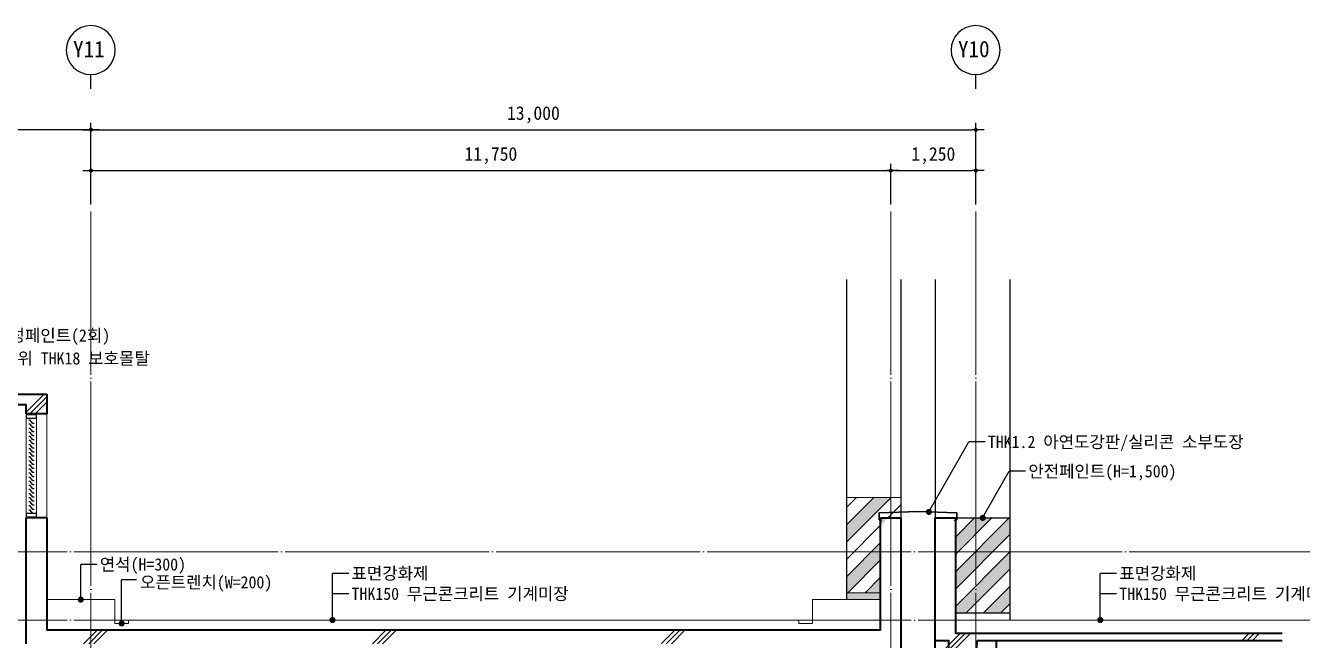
# Model space of a CAD drawing. Header units: inches. Extents: x 224105 to 519834, y 3350 to 70638.
# Drawn here: x 485878 to 504637, y 20240 to 29270 of the extents above; entities that cross this region are included whole.
import ezdxf
from ezdxf.enums import TextEntityAlignment as Align
from ezdxf.xclip import XClip

# ---------------------------------------------------------------- set-up
doc = ezdxf.new("R2010")
doc.units = ezdxf.units.IN
doc.header["$MEASUREMENT"] = 0
doc.header["$XCLIPFRAME"] = 2
doc.linetypes.add('CEN', pattern=[62, 60, -1, 0, -1])
doc.layers.get('0').update_dxf_attribs({"linetype": 'CONTINUOUS'})
for name, color, linetype, lineweight in [('A-AXIS-BUBL', 7, 'CONTINUOUS', 25), ('A-AXIS-LINE', 1, 'CEN', 15), ('A-CONC-LIN1', 2, 'CONTINUOUS', 40), ('A-CONC-LIN2', 7, 'CONTINUOUS', 25), ('A-DIMS', 7, 'CONTINUOUS', 25), ('A-DWXM-WIND', 4, 'CONTINUOUS', 25), ('A-ELEV-LIN2', 7, 'CONTINUOUS', 25), ('A-ELEV-LIN3', 8, 'CONTINUOUS', 18), ('A-MKXS-LEAD', 7, 'CONTINUOUS', 25), ('A-MKXS-TEXT1', 3, 'CONTINUOUS', 25), ('A-SECT-LIN1', 4, 'CONTINUOUS', 25), ('A-XXXX-FIN2', 6, 'CONTINUOUS', 20), ('A-XXXX-HATC', 8, 'CONTINUOUS', 18), ('A-XXXX-TXT2', 3, 'CONTINUOUS', 25)]:
    doc.layers.add(name, color=color, linetype=linetype, lineweight=lineweight)
doc.layers.add('SCREW', color=6, linetype='CONTINUOUS')
doc.styles.add('HY울릉도L', font='H2GTRE.TTF')
doc.styles.add('돋움체', font='')
doc.styles.get('돋움체').set_extended_font_data('DotumChe')
doc.dimstyles.new('CDIM', dxfattribs={"dimtxt": 2, "dimasz": 0.6, "dimexe": 1, "dimexo": 1, "dimgap": 1, "dimtad": 1, "dimdec": 0, "dimrnd": 0.5, "dimzin": 0, "dimdsep": 32, "dimlunit": 6, "dimtxsty": 'HY울릉도L', "dimblk1": '_CIDOT', "dimblk2": '_CIDOT', "dimsah": 1, "dimcen": 4.5, "dimclrd": 2, "dimclre": 2, "dimclrt": 7, "dimadec": 0, "dimazin": 0, "dimtfac": 1, "dimtdec": 0, "dimtix": 1, "dimtmove": 2, "dimatfit": 1, "dimldrblk": '_CIDOT', "dimfxl": 1, "dimtolj": 1, "dimtzin": 0, "dimlwd": -1, "dimarcsym": 0})

# ---------------------------------------------------------------- blocks, each defined once
blk = doc.blocks.new('A$C36533B92')
at = {"layer": 'A-AXIS-BUBL', "ltscale": 0.2}
blk.add_line((0, -210.0172892501578), (0, 0), dxfattribs=at)
blk.add_circle((3.527952646370977, 359.9827164496528), 360.0000036000367, dxfattribs=at)
blk = doc.blocks.new('_CIDOT')
at = {"color": 0, "linetype": 'ByBlock'}
blk.add_line((2, 0), (-1, 0), dxfattribs=at)
at = {"color": 0, "linetype": 'ByBlock', "const_width": 0.5}
blk.add_lwpolyline([(-0.25, 0, 1), (0.25, 0, 1)], format="xyb", close=True, dxfattribs=at)
blk = doc.blocks.new('*D139')
at = {"layer": 'A-DIMS', "lineweight": -2, "transparency": 16777216}
for p, q in [((486839.1138003384, 26640.14416979526), (486839.1138003384, 27840.14416979635)), ((499839.1138003383, 26640.1441697953), (499839.1138003383, 27840.14416979635))]:
    blk.add_line(p, q, dxfattribs=at)
at = {"layer": 'A-DIMS', "transparency": 16777216}
blk.add_line((486899.1138003384, 27740.14416979635), (499779.1138003383, 27740.14416979635), dxfattribs=at)
at = {"layer": 'A-DIMS', "transparency": 16777216, "xscale": 60, "yscale": 60, "zscale": 60, "rotation": 180}
blk.add_blockref('_CIDOT', (486839.1138003384, 27740.14416979635), dxfattribs=at)
at = {"layer": 'A-DIMS', "transparency": 16777216, "xscale": 60, "yscale": 60, "zscale": 60}
blk.add_blockref('_CIDOT', (499839.1138003383, 27740.14416979635), dxfattribs=at)
at = {"layer": 'A-DIMS', "color": 3, "transparency": 16777216, "insert": (493339.1138003384, 27959.18544809195), "char_height": 200, "attachment_point": 5, "style": '돋움체'}
blk.add_mtext('\\A1;13,000', dxfattribs=at)
blk = doc.blocks.new('*D140')
at = {"layer": 'A-DIMS', "lineweight": -2, "transparency": 16777216}
for p, q in [((486839.1138003384, 26640.14416979526), (486839.1138003384, 27240.14416979635)), ((498589.1138003383, 26640.14416979635), (498589.1138003383, 27240.14416979635))]:
    blk.add_line(p, q, dxfattribs=at)
at = {"layer": 'A-DIMS', "transparency": 16777216}
blk.add_line((486899.1138003384, 27140.14416979635), (498529.1138003383, 27140.14416979635), dxfattribs=at)
at = {"layer": 'A-DIMS', "transparency": 16777216, "xscale": 60, "yscale": 60, "zscale": 60, "rotation": 180}
blk.add_blockref('_CIDOT', (486839.1138003384, 27140.14416979635), dxfattribs=at)
at = {"layer": 'A-DIMS', "transparency": 16777216, "xscale": 60, "yscale": 60, "zscale": 60}
blk.add_blockref('_CIDOT', (498589.1138003383, 27140.14416979635), dxfattribs=at)
at = {"layer": 'A-DIMS', "color": 3, "transparency": 16777216, "insert": (492714.1138003384, 27359.18544809195), "char_height": 200, "attachment_point": 5, "style": '돋움체'}
blk.add_mtext('\\A1;11,750', dxfattribs=at)
blk = doc.blocks.new('*D141')
at = {"layer": 'A-DIMS', "lineweight": -2, "transparency": 16777216}
for p, q in [((498589.1138003383, 26640.14416979635), (498589.1138003383, 27240.14416979635)), ((499839.1138003383, 26640.1441697953), (499839.1138003383, 27240.14416979635))]:
    blk.add_line(p, q, dxfattribs=at)
at = {"layer": 'A-DIMS', "transparency": 16777216}
blk.add_line((498649.1138003383, 27140.14416979635), (499779.1138003383, 27140.14416979635), dxfattribs=at)
at = {"layer": 'A-DIMS', "transparency": 16777216, "xscale": 60, "yscale": 60, "zscale": 60, "rotation": 180}
blk.add_blockref('_CIDOT', (498589.1138003383, 27140.14416979635), dxfattribs=at)
at = {"layer": 'A-DIMS', "transparency": 16777216, "xscale": 60, "yscale": 60, "zscale": 60}
blk.add_blockref('_CIDOT', (499839.1138003383, 27140.14416979635), dxfattribs=at)
at = {"layer": 'A-DIMS', "color": 3, "transparency": 16777216, "insert": (499214.1138003383, 27359.18544809195), "char_height": 200, "attachment_point": 5, "style": '돋움체'}
blk.add_mtext('\\A1;1,250', dxfattribs=at)
blk = doc.blocks.new('A$C00587857')
at = {"layer": 'A-ELEV-LIN3'}
h = blk.add_hatch(color=256, dxfattribs=at)
h.dxf.hatch_style = 1
h.paths.add_polyline_path([(-127.2077938643633, 1400.000000000116), (-8.731149137020111e-11, 1400.000000000116), (-5.820766091346741e-11, 1272.792206135869)], flags=17)
h.paths.add_polyline_path([(0, 763.6753236814984), (-636.324676318618, 1400.000000000058), (-381.7662350914325, 1400.000000000116), (-5.820766091346741e-11, 1018.233764908626)])
h.paths.add_polyline_path([(-1145.441558772814, 1400), (-890.8831175457162, 1400.000000000058), (0, 509.1168824542547), (5.820766091346741e-11, 254.5584412270691)])
h.paths.add_polyline_path([(-1654.558441227127, 1400), (-254.5584412271273, 0), (0, 0), (-1399.999999999942, 1400)])
h.paths.add_polyline_path([(-1799.99987748047, 1036.324553798826), (-763.6753236814402, 0), (-509.1168824543129, 0), (-1799.99987748047, 1290.882995026186)])
h.paths.add_polyline_path([(-1799.99987748047, 527.2076713445713), (-1799.99987748047, 781.766112571524), (-1018.233764908655, 0), (-1272.792206135869, 0)], flags=17)
h.paths.add_polyline_path([(-1527.350647362793, -2.328306436538696e-10), (-1781.909088590008, -2.328306436538696e-10), (-1799.99987748047, 18.0907888902002), (-1799.99987748047, 272.6492301173275)])
blk.add_line((-1599.999999996275, 327.2077938604052), (-1599.999999996275, 327.2077938604052), dxfattribs=at)
for points in [[(-1654.558441227127, 1400), (-254.5584412271273, 0), (0, 0), (-1399.999999999942, 1400)], [(0, 763.6753236814984), (-636.324676318618, 1400.000000000058), (-381.7662350914325, 1400.000000000116), (-5.820766091346741e-11, 1018.233764908626)], [(-127.2077938643633, 1400.000000000116), (-8.731149137020111e-11, 1400.000000000116), (-5.820766091346741e-11, 1272.792206135869)], [(-1799.99987748047, 1036.324553798826), (-763.6753236814402, 0), (-509.1168824543129, 0), (-1799.99987748047, 1290.882995026186)], [(-1799.99987748047, 527.2076713445713), (-1799.99987748047, 781.766112571524), (-1018.233764908655, 0), (-1272.792206135869, 0)], [(-1527.350647362793, -2.328306436538696e-10), (-1781.909088590008, -2.328306436538696e-10), (-1799.99987748047, 18.0907888902002), (-1799.99987748047, 272.6492301173275)]]:
    blk.add_lwpolyline(points, close=True, dxfattribs=at)
blk.add_lwpolyline([(-1145.441558772814, 1400), (-890.8831175457162, 1400.000000000058), (0, 509.1168824542547), (5.820766091346741e-11, 254.5584412270691), (-1145.441558772814, 1400)], dxfattribs=at)
blk = doc.blocks.new('*D142')
at = {"layer": 'A-DIMS', "lineweight": -2, "transparency": 16777216}
for p, q in [((480839.1138003383, 26640.14416979593), (480839.1138003383, 27840.14416979635)), ((486839.1138003384, 26640.14416979526), (486839.1138003384, 27840.14416979635))]:
    blk.add_line(p, q, dxfattribs=at)
at = {"layer": 'A-DIMS', "transparency": 16777216}
blk.add_line((486779.1138003384, 27740.14416979635), (480899.1138003383, 27740.14416979635), dxfattribs=at)
at = {"layer": 'A-DIMS', "transparency": 16777216, "xscale": 60, "yscale": 60, "zscale": 60, "rotation": 180}
blk.add_blockref('_CIDOT', (480839.1138003383, 27740.14416979635), dxfattribs=at)
at = {"layer": 'A-DIMS', "transparency": 16777216, "xscale": 60, "yscale": 60, "zscale": 60}
blk.add_blockref('_CIDOT', (486839.1138003384, 27740.14416979635), dxfattribs=at)
at = {"layer": 'A-DIMS', "color": 3, "transparency": 16777216, "insert": (483839.1138003384, 27959.18544809195), "char_height": 200, "attachment_point": 5, "style": '돋움체'}
blk.add_mtext('\\A1;6,000', dxfattribs=at)
blk = doc.blocks.new('SCREW')
at = {"layer": 'SCREW'}
for p, q in [((2658.137879499697, -804.5724173019955), (2650.163717281503, -804.5724173019955)), ((2650.163717281503, -804.5724173019955), (2650.163717281503, -805.1420003175808)), ((2650.163717281503, -805.1420003175808), (2658.137879499697, -805.1420003175812)), ((2652.050781053392, -792.8863083380674), (2652.632713568521, -792.620643494204)), ((2653.644770116573, -792.620643494204), (2652.050781053392, -792.8863083380674)), ((2652.632713568521, -793.1266717682296), (2652.050781053392, -792.8863083380674)), ((2656.250815727808, -793.7518460424043), (2652.050781053392, -794.4518518214736)), ((2652.050781053392, -794.4518518214736), (2652.632713568521, -793.9331728405969)), ((2652.632713568521, -794.6922152516361), (2652.050781053392, -794.4518518214736)), ((2656.250815727808, -795.0169167274695), (2652.050781053392, -795.716922506539)), ((2652.050781053392, -795.716922506539), (2652.632713568521, -795.1982435256617)), ((2652.632713568521, -795.9572859367013), (2652.050781053392, -795.716922506539)), ((2656.250815727808, -796.2819874125347), (2652.050781053392, -796.9819931916039)), ((2652.050781053392, -796.9819931916039), (2652.632713568521, -796.4633142107272)), ((2652.632713568521, -797.2223566217662), (2652.050781053392, -796.9819931916039)), ((2656.250815727808, -797.5470580976001), (2652.050781053392, -798.2470638766694)), ((2652.050781053392, -798.2470638766694), (2652.632713568521, -797.7283848957925)), ((2652.632713568521, -798.4874273068316), (2652.050781053392, -798.2470638766694)), ((2656.250815727808, -798.8121287826656), (2652.050781053392, -799.5121345617341)), ((2652.050781053392, -799.5121345617341), (2652.632713568521, -798.9934555808579)), ((2652.632713568521, -799.7524979918969), (2652.050781053392, -799.5121345617341)), ((2656.250815727808, -800.0771994677305), (2652.050781053392, -800.7772052467998)), ((2652.050781053392, -800.7772052467998), (2652.632713568521, -800.258526265923)), ((2652.632713568521, -801.0175686769622), (2652.050781053392, -800.7772052467998)), ((2656.250815727808, -801.3422701527953), (2652.050781053392, -802.0422759318652)), ((2652.050781053392, -802.0422759318652), (2652.632713568521, -801.523596950988)), ((2652.632713568521, -802.2826393620275), (2652.050781053392, -802.0422759318652)), ((2656.250815727808, -802.607340837861), (2652.050781053392, -803.3073466169301)), ((2652.050781053392, -803.3073466169301), (2652.632713568521, -802.7886676360533)), ((2652.632713568521, -803.5477100470923), (2652.050781053392, -803.3073466169301)), ((2656.250815727808, -803.8724115229264), (2652.050781053392, -804.5724173019955)), ((2652.050781053392, -804.5724173019955), (2652.632713568521, -804.0537383211187)), ((2652.632713568521, -790.3435162610859), (2654.150798390599, -788.572417301995)), ((2652.632713568521, -790.3435162610859), (2653.644770116573, -790.3435162610859)), ((2652.632713568521, -792.620643494204), (2652.632713568521, -790.3435162610859)), ((2652.632713568521, -793.1266717682296), (2653.644770116573, -792.620643494204)), ((2652.632713568521, -792.620643494204), (2653.644770116573, -792.620643494204)), ((2652.632713568521, -793.9331728405967), (2652.632713568521, -793.1266717682296)), ((2652.632713568521, -793.9331728405969), (2655.668883212678, -793.5114826122418)), ((2655.668883212678, -794.2705250232806), (2652.632713568521, -794.6922152516361)), ((2652.632713568521, -795.1982435256617), (2652.632713568521, -794.6922152516361)), ((2652.632713568521, -795.1982435256617), (2655.668883212678, -794.7765532973073)), ((2655.668883212678, -795.5355957083459), (2652.632713568521, -795.9572859367013)), ((2652.632713568521, -796.4633142107272), (2652.632713568521, -795.9572859367013)), ((2652.632713568521, -796.4633142107272), (2655.668883212678, -796.0416239823721)), ((2655.668883212678, -796.8006663934113), (2652.632713568521, -797.2223566217662)), ((2652.632713568521, -797.7283848957925), (2652.632713568521, -797.2223566217662)), ((2652.632713568521, -797.7283848957925), (2655.668883212678, -797.306694667437)), ((2655.668883212678, -798.0657370784764), (2652.632713568521, -798.4874273068316)), ((2652.632713568521, -798.9934555808579), (2652.632713568521, -798.4874273068316)), ((2652.632713568521, -798.9934555808579), (2655.668883212678, -798.5717653525024)), ((2655.668883212678, -799.3308077635419), (2652.632713568521, -799.7524979918969)), ((2652.632713568521, -800.258526265923), (2652.632713568521, -799.7524979918969)), ((2652.632713568521, -800.258526265923), (2655.668883212678, -799.8368360375678)), ((2655.668883212678, -800.5958784486066), (2652.632713568521, -801.0175686769622)), ((2652.632713568521, -801.523596950988), (2652.632713568521, -801.0175686769622)), ((2652.632713568521, -801.523596950988), (2655.668883212678, -801.1019067226334)), ((2655.668883212678, -801.8609491336721), (2652.632713568521, -802.2826393620275)), ((2652.632713568521, -802.7886676360533), (2652.632713568521, -802.2826393620275)), ((2652.632713568521, -802.7886676360533), (2655.668883212678, -802.3669774076983)), ((2655.668883212678, -803.1260198187375), (2652.632713568521, -803.5477100470923)), ((2652.632713568521, -804.0537383211187), (2652.632713568521, -803.5477100470923)), ((2652.632713568521, -804.0537383211187), (2655.668883212678, -803.6320480927632)), ((2653.548616971417, -806.8145854345389), (2653.548616971417, -805.5104830413036)), ((2653.548616971417, -805.5104830413036), (2653.996967110877, -805.5104830413036)), ((2654.150798390599, -788.572417301995), (2653.644770116573, -792.620643494204)), ((2653.644770116573, -792.620643494204), (2654.150798390599, -793.1266717682296)), ((2654.150798390599, -793.1266717682296), (2655.162854938652, -792.620643494204)), ((2654.752979809783, -805.5104830413036), (2654.378259541098, -805.5104830413036)), ((2654.752979809783, -806.814585434539), (2654.752979809783, -805.5104830413036)), ((2655.668883212678, -793.5114826122418), (2655.668883212678, -790.8495445351124)), ((2655.668883212678, -793.5114826122418), (2656.250815727808, -793.7518460424043)), ((2656.250815727808, -793.7518460424043), (2655.668883212678, -794.2705250232806)), ((2655.668883212678, -794.2705250232806), (2655.668883212678, -794.7765532973073)), ((2655.668883212678, -794.7765532973073), (2656.250815727808, -795.0169167274695)), ((2656.250815727808, -795.0169167274695), (2655.668883212678, -795.5355957083459)), ((2655.668883212678, -795.5355957083459), (2655.668883212678, -796.0416239823721)), ((2655.668883212678, -796.0416239823721), (2656.250815727808, -796.2819874125347)), ((2656.250815727808, -796.2819874125347), (2655.668883212678, -796.8006663934113)), ((2655.668883212678, -796.8006663934113), (2655.668883212678, -797.306694667437)), ((2655.668883212678, -796.8006663934113), (2655.668883212678, -797.306694667437)), ((2655.668883212678, -797.306694667437), (2656.250815727808, -797.5470580976001)), ((2656.250815727808, -797.5470580976001), (2655.668883212678, -798.0657370784764)), ((2655.668883212678, -798.065737078476), (2655.668883212678, -798.5717653525027)), ((2655.668883212678, -798.065737078476), (2655.668883212678, -798.5717653525027)), ((2655.668883212678, -798.5717653525024), (2656.250815727808, -798.8121287826656)), ((2656.250815727808, -798.8121287826656), (2655.668883212678, -799.3308077635419)), ((2655.668883212678, -799.3308077635419), (2655.668883212678, -799.8368360375678)), ((2655.668883212678, -799.3308077635419), (2655.668883212678, -799.8368360375678)), ((2655.668883212678, -799.8368360375678), (2656.250815727808, -800.0771994677305)), ((2656.250815727808, -800.0771994677305), (2655.668883212678, -800.5958784486066)), ((2655.668883212678, -800.5958784486066), (2655.668883212678, -801.1019067226334)), ((2655.668883212678, -800.5958784486066), (2655.668883212678, -801.1019067226334)), ((2655.668883212678, -801.1019067226334), (2656.250815727808, -801.3422701527953)), ((2656.250815727808, -801.3422701527953), (2655.668883212678, -801.8609491336721)), ((2655.668883212678, -801.8609491336721), (2655.668883212678, -802.3669774076983)), ((2655.668883212678, -801.8609491336721), (2655.668883212678, -802.3669774076983)), ((2655.668883212678, -802.3669774076983), (2656.250815727808, -802.607340837861)), ((2656.250815727808, -802.607340837861), (2655.668883212678, -803.1260198187375)), ((2655.668883212678, -803.1260198187375), (2655.668883212678, -803.6320480927632)), ((2655.668883212678, -803.1260198187375), (2655.668883212678, -803.6320480927632)), ((2655.668883212678, -803.6320480927632), (2656.250815727808, -803.8724115229264)), ((2656.250815727808, -803.8724115229264), (2655.668883212678, -804.3910905038027)), ((2655.668883212678, -804.3910905038027), (2655.668883212678, -804.5597665951449)), ((2658.137879499697, -804.5724173019955), (2658.137879499697, -805.1420003175812))]:
    blk.add_line(p, q, dxfattribs=at)
for centre, radius, start, end in [((2654.150798390599, -801.8621130195107), 4.988948334391083, 221.1042089067423, 318.8957910932552), ((2654.022910358803, -790.2193107980648), 1.651851547831083, 57.53125645603464, 85.55965883752232), ((2652.833696186727, -790.7587451840692), 2.836640617750461, 358.1656793674851, 42.95835447786097), ((2652.45234995596, -790.8883742661716), 3.216767622876759, 327.4175717473954, 0.6916364507552688)]:
    blk.add_arc(centre, radius, start, end, dxfattribs=at)
blk = doc.blocks.new('PIs4')
at = {"layer": 'SCREW'}
blk.add_blockref('SCREW', (-2654.150798390599, 804.5724173019955), dxfattribs=at)

msp = doc.modelspace()

# ---------------------------------------------------------------- hatches: boundary and pattern name
at = {"layer": 'A-XXXX-HATC'}
h = msp.add_hatch(dxfattribs=at)
h.set_pattern_fill('CONC', color=256, scale=100)
h.set_pattern_definition([(45, (0, 0), (-2121.320343559642, 2121.320343559642), []), (45, (0, 75), (-2121.320343559642, 2121.320343559642), []), (45, (0, 150), (-2121.320343559642, 2121.320343559642), [])])
h.paths.add_polyline_path([(486189.1138003382, 22040.14416979635), (485889.1138003381, 22040.14416979635), (485889.1138003382, 20190.14416979717), (498039.1138003382, 20190.14416979719), (498039.1138003382, 19490.14416979635), (498739.1138003381, 19490.14416979635), (498739.1138003381, 22040.14416979635), (498439.1138003381, 22040.14416979635), (498439.1138003382, 20390.14416979738), (486189.1138003382, 20390.1441697972)])
h.paths.add_polyline_path([(490939.1138019268, 10040.09702972867), (495789.1138003382, 10040.14416979635), (495789.1138003382, 7140.144169796346), (502689.1138003382, 7140.144169796346), (502689.1138003382, 10040.14416979635), (504339.1138003382, 10040.14416979635), (504339.1138003382, 10340.14416979635), (500339.1138003382, 10340.14416979635), (500339.1138003382, 19090.14416979588), (500289.1138003382, 19090.14416979588), (500139.1138003382, 19090.14416979588), (500139.1138003381, 16240.14416979717), (488339.1138003383, 16240.14416979717), (488339.1138003383, 16340.14416979717), (488139.1138003383, 16340.14416979717), (488139.1138003383, 16240.14416979715), (487538.7333102009, 16240.14416979717), (487538.7333102009, 16290.15693933507), (487338.7131073148, 16290.15693933507), (487339.1138019254, 10340.09702972867), (481189.1138003382, 10340.09702972867), (481189.1138003383, 22025.14416979635), (480989.1138003382, 22025.14416979635), (480989.1138003382, 20440.14416979637), (480489.1138003382, 20440.14416979637), (480489.1138003382, 10040.09702972867), (487039.1138019268, 10040.09702972867), (487039.1138019268, 8740.097029728635), (490939.1138019268, 8740.097029728639)])
h.paths.add_polyline_path([(488039.1138003382, 10340.14416979634), (488038.7299455005, 16040.14416979717), (498039.1138003382, 16040.14416979718), (498039.1138003382, 15440.14416979614), (498739.1138003381, 15440.14416979614), (498739.1138003381, 16040.14416979718), (500139.1138003382, 16040.14416979718), (500139.1138003382, 10340.14416979635)], flags=16)
h.paths.add_polyline_path([(500289.1138003382, 19720.14416979635), (500139.1138003382, 19720.14416979635), (500139.1138003382, 20240.14416979641), (499859.1138003382, 20240.14416979641), (499819.1138003382, 19340.14416979588), (499589.1138003384, 19340.14416979588), (499539.1138003384, 19440.14416979588), (499539.1138003384, 20060.14416979641), (499439.1138003384, 20060.14416979641), (499439.1138003384, 20240.14416979641), (499239.1138003382, 20240.14416979641), (499239.1138003382, 19090.14416979588), (500289.1138003382, 19090.14416979588)], flags=17)
h.paths.add_polyline_path([(499539.1138003384, 22040.14416979635), (499239.1138003384, 22040.14416979635), (499239.1138003384, 20240.14416979641), (499439.1138003384, 20240.14416979641), (499439.1138003384, 20060.14416979641), (499539.1138003384, 20060.14416979641), (499539.1138003384, 19440.14416979588), (499589.1138003384, 19340.14416979588), (499819.1138003382, 19340.14416979588), (499859.1138003382, 20240.14416979641), (500139.1138003382, 20240.14416979641), (504339.1138003382, 20240.14416979642), (504339.1138003382, 20340.14416979451), (499539.1138003384, 20340.14416979649)])
h.paths.add_polyline_path([(486189.1138003382, 23855.14416980078), (480989.1138003382, 23855.14416979564), (480989.1138003386, 23555.14416979635), (481189.1138003386, 23555.14416979635), (481189.1138003384, 23705.14416979564), (485889.1138003382, 23705.1441698029), (485889.1138003381, 23570.14416979635), (486189.1138003382, 23570.14416979635)])

# ---------------------------------------------------------------- linework, layer by layer
at = {"color": 5}
msp.add_lwpolyline([(498989.1138003382, 22132.84638463258), (498419.6138003406, 22116.22203003583), (498419.6138003406, 22010.14416979361), (498437.1138003332, 22010.14416979361), (498437.1138003332, 22000.14416979361, 0.414213562373095), (498438.0138003317, 21999.24416979416), (498438.1074677196, 21999.24416979416, 0.4472438231884787), (498439.0018848305, 22000.24425991359), (498438.2241103773, 22007.19454411059), (498437.7272119832, 22007.13893848858), (498438.5049864364, 22000.18865429159, -0.4472438231192781), (498438.1074677196, 21999.74416979416), (498438.0138003317, 21999.74416979416, -0.414213562373095), (498437.6138003332, 22000.14416979361), (498437.6138003332, 22010.64416979361), (498420.1138003406, 22010.64416979361), (498420.1138003406, 22115.72203003583), (498989.1138003382, 22132.35208198715), (499558.1138003359, 22115.72203003583), (499558.1138003359, 22010.64416979361), (499540.6138003433, 22010.64416979361), (499540.6138003433, 22000.14416979361, -0.414213562373095), (499540.2138003448, 21999.74416979416), (499540.1201329568, 21999.74416979416, -0.4472438231192781), (499539.7226142401, 22000.18865429159), (499540.5003886932, 22007.13893848858), (499540.0034902992, 22007.19454411059), (499539.225715846, 22000.24425991359, 0.4472438231884787), (499540.1201329568, 21999.24416979416), (499540.2138003448, 21999.24416979416, 0.414213562373095), (499541.1138003433, 22000.14416979361), (499541.1138003433, 22010.14416979361), (499558.6138003359, 22010.14416979361), (499558.6138003359, 22116.22203003583)], format="xyb", close=True, dxfattribs=at)
at = {"layer": 'A-AXIS-LINE', "ltscale": 50}
for p, q in [((486839.1138003382, 5540.144169795894), (486839.1138003383, 26540.14416979589)), ((498589.1138003382, 5540.144169795822), (498589.1138003383, 26540.14416979635)), ((499839.1138003382, 5540.144169795822), (499839.1138003383, 26540.14416979582)), ((477289.1138003382, 21540.14416979635), (505489.1138003382, 21540.14416979635)), ((477289.1138003382, 20540.14416979637), (505489.1138003382, 20540.14416979635)), ((477289.1138003382, 20540.14416979636), (494209.2534676887, 20540.14416979635))]:
    msp.add_line(p, q, dxfattribs=at)
at = {"layer": 'A-CONC-LIN1'}
for p, q in [((480989.1138003382, 23855.14416979564), (486189.1138003382, 23855.14416980078)), ((486189.1138003382, 23855.14416980078), (486189.1138003382, 23570.14416979635)), ((481189.1138003383, 23705.14416979564), (485889.1138003382, 23705.1441698029)), ((485889.1138003381, 23570.14416979635), (485889.1138003382, 23705.1441698029)), ((486189.1138003382, 23570.14416979635), (485889.1138003378, 23570.14416979635)), ((485889.1138003382, 20190.14416979717), (485889.1138003381, 22040.14416979634)), ((486189.1138003382, 22040.14416979635), (485889.1138003379, 22040.14416979635)), ((498439.1138003382, 20390.14416979738), (498439.1138003381, 22040.14416979634)), ((498439.1138003382, 22040.14416979635), (498739.1138003382, 22040.14416979635)), ((498739.1138003381, 22040.14416979634), (498739.1138003381, 19490.14416979635)), ((499239.1138003384, 20240.14416979641), (499239.1138003384, 22040.14416979635)), ((499239.1138003384, 22040.14416979635), (499539.1138003384, 22040.14416979635)), ((499539.1138003384, 22040.14416979635), (499539.1138003384, 20340.14416979649)), ((498439.1138003382, 20390.14416979738), (486189.1138003382, 20390.1441697972)), ((504339.1138003382, 20340.14416979451), (499539.1138003384, 20340.14416979649)), ((500139.1138003382, 20240.14416979641), (504339.1138003382, 20240.14416979642))]:
    msp.add_line(p, q, dxfattribs=at)
msp.add_lwpolyline([(486189.1138003382, 22040.14416979635), (486189.1138003382, 20390.1441697972)], dxfattribs=at)
msp.add_lwpolyline([(499859.1138003382, 20240.14416979641), (500139.1138003382, 20240.14416979641), (500139.1138003382, 19720.14416979635), (500289.1138003382, 19720.14416979635), (500289.1138003382, 19090.14416979588), (499239.1138003382, 19090.14416979588), (499239.1138003382, 20240.14416979641), (499439.1138003384, 20240.14416979641), (499439.1138003384, 20060.14416979641), (499539.1138003384, 20060.14416979641), (499539.1138003384, 19440.14416979588), (499589.1138003384, 19340.14416979588), (499819.1138003382, 19340.14416979588)], close=True, dxfattribs=at)
at = {"layer": 'A-CONC-LIN2'}
msp.add_line((486189.1138003382, 20540.1441697964), (486189.1138003382, 20408.17822163676), dxfattribs=at)
at = {"layer": 'A-DWXM-WIND'}
for points in [[(485889.1138003379, 23555.14416979635), (485889.1138003379, 23505.14416979635), (486039.1138003379, 23505.14416979635), (486039.1138003379, 23555.14416979635)], [(485889.1138003381, 22105.14416979635), (485889.1138003381, 22055.14416979635), (486039.1138003381, 22055.14416979635), (486039.1138003381, 22105.14416979635)]]:
    msp.add_lwpolyline(points, close=True, dxfattribs=at)
at = {"layer": 'A-ELEV-LIN2'}
for p, q in [((497939.1138003378, 25540.14416979627), (497939.1138003383, 20840.14416978409)), ((498739.1138003378, 25540.14416979635), (498739.1138003382, 22040.14416979636)), ((499239.1138003381, 25540.14416979635), (499239.1138003384, 22040.14416979636)), ((500339.1138003377, 25540.14416979635), (500339.1138003382, 20540.14416979637))]:
    msp.add_line(p, q, dxfattribs=at)
at = {"layer": 'A-ELEV-LIN3'}
for p, q in [((485889.1138003379, 23505.14416979635), (485889.1138003381, 22105.14416979635)), ((486039.1138003381, 22105.14416979635), (486039.1138003379, 23505.14416979635)), ((486189.1138003381, 22040.14416979635), (486189.1138003382, 23570.14416979635)), ((497939.1138003382, 22340.14416978139), (498739.1138003382, 22340.1441697787)), ((499539.1138003384, 22040.14416979635), (500339.1138003381, 22040.14416979365)), ((497939.1138003383, 20940.14416977846), (498439.1138003382, 20940.1441697785)), ((499739.1138003382, 20640.14416979343), (500339.1138003382, 20640.14416979349))]:
    msp.add_line(p, q, dxfattribs=at)
at = {"layer": 'A-MKXS-LEAD'}
for p, q in [((499148.8638003378, 22128.18309991614), (499735.554694508, 23156.07194854445)), ((499975.5546968856, 23156.07194854445), (499735.554694508, 23156.07194854445)), ((499939.1138003383, 22040.144169795), (500330.2410631184, 22725.40340221387)), ((500570.241065496, 22725.40340221387), (500330.2410631184, 22725.40340221387)), ((486689.1138003375, 20840.14416979765), (486689.113800337, 21356.7882606115)), ((486929.1138027148, 21356.7882606115), (486689.113800337, 21356.7882606115)), ((490387.40142179, 20540.1441697908), (490387.4014217894, 21225.40340220967)), ((490627.4014241672, 21225.40340220967), (490387.4014217894, 21225.40340220967)), ((501667.2617544394, 20540.1441697908), (501667.2617544389, 21225.40340220967)), ((501907.2617568166, 21225.40340220967), (501667.2617544389, 21225.40340220967)), ((487289.1138003387, 20490.14416992684), (487289.1138003387, 21129.66448813758)), ((487509.2465026148, 21129.66448813758), (487289.1138003387, 21129.66448813758)), ((490627.4014241672, 20925.40339950965), (490387.4014217896, 20925.40339950965)), ((501907.2617568166, 20925.40339950965), (501667.261754439, 20925.40339950965))]:
    msp.add_line(p, q, dxfattribs=at)
at = {"layer": 'A-MKXS-LEAD', "const_width": 45.00000045000459}
for points in [[(499171.3638005627, 22128.18309991614, -1), (499126.3638001129, 22128.18309991614, -1)], [(499961.6138005632, 22040.144169795, -1), (499916.6138001134, 22040.144169795, -1)], [(486711.6138005625, 20840.14416979765, -1), (486666.6138001126, 20840.14416979765, -1)], [(487311.6138005641, 20490.14416992684, -1), (487266.6138001143, 20490.14416992684, -1)], [(490409.9014220149, 20540.1441697908, -1), (490364.901421565, 20540.1441697908, -1)], [(501689.7617546643, 20540.1441697908, -1), (501644.7617542145, 20540.1441697908, -1)]]:
    msp.add_lwpolyline(points, format="xyb", close=True, dxfattribs=at)
at = {"layer": 'A-SECT-LIN1'}
for points in [[(486004.1138003379, 23425.14416979593), (485984.1138003379, 23425.14416979594), (485944.1138003379, 23475.14416979594), (485924.1138003379, 23475.14416979595)], [(486004.1138003379, 23365.14416979594), (485984.1138003379, 23365.14416979594), (485944.1138003379, 23415.14416979595), (485924.1138003379, 23415.14416979595)], [(486004.1138003379, 23305.14416979594), (485984.1138003379, 23305.14416979595), (485944.1138003379, 23355.14416979595), (485924.1138003379, 23355.14416979595)], [(486004.1138003379, 23245.14416979595), (485984.1138003379, 23245.14416979595), (485944.1138003379, 23295.14416979595), (485924.1138003379, 23295.14416979596)], [(486004.1138003379, 23185.14416979595), (485984.1138003379, 23185.14416979595), (485944.1138003379, 23235.14416979596), (485924.1138003379, 23235.14416979596)], [(486004.1138003379, 23125.14416979595), (485984.1138003379, 23125.14416979596), (485944.1138003379, 23175.14416979596), (485924.1138003379, 23175.14416979596)], [(486004.1138003379, 23065.14416979596), (485984.1138003379, 23065.14416979596), (485944.1138003379, 23115.14416979596), (485924.1138003379, 23115.14416979597)], [(486004.1138003379, 23005.14416979596), (485984.1138003379, 23005.14416979596), (485944.1138003379, 23055.14416979597), (485924.1138003379, 23055.14416979597)], [(486004.1138003379, 22945.14416979596), (485984.1138003379, 22945.14416979597), (485944.1138003379, 22995.14416979597), (485924.1138003379, 22995.14416979597)], [(486004.1138003379, 22885.14416979597), (485984.1138003379, 22885.14416979597), (485944.1138003379, 22935.14416979597), (485924.1138003379, 22935.14416979598)], [(486004.1138003379, 22825.14416979597), (485984.1138003379, 22825.14416979597), (485944.1138003379, 22875.14416979598), (485924.1138003379, 22875.14416979598)], [(486004.1138003378, 22765.14416979597), (485984.1138003378, 22765.14416979598), (485944.1138003378, 22815.14416979598), (485924.1138003378, 22815.14416979599)], [(486004.1138003378, 22705.14416979598), (485984.1138003378, 22705.14416979598), (485944.1138003378, 22755.14416979599), (485924.1138003378, 22755.14416979599)], [(486004.1138003378, 22645.14416979598), (485984.1138003378, 22645.14416979599), (485944.1138003378, 22695.14416979599), (485924.1138003378, 22695.14416979599)], [(486004.1138003378, 22585.14416979599), (485984.1138003378, 22585.14416979599), (485944.1138003378, 22635.14416979599), (485924.1138003378, 22635.144169796)], [(486004.1138003378, 22525.14416979599), (485984.1138003378, 22525.14416979599), (485944.1138003378, 22575.144169796), (485924.1138003378, 22575.144169796)], [(486004.1138003378, 22465.14416979599), (485984.1138003378, 22465.144169796), (485944.1138003378, 22515.144169796), (485924.1138003378, 22515.144169796)], [(486004.1138003378, 22405.144169796), (485984.1138003378, 22405.144169796), (485944.1138003378, 22455.144169796), (485924.1138003378, 22455.14416979601)], [(486004.1138003377, 22345.144169796), (485984.1138003377, 22345.144169796), (485944.1138003377, 22395.14416979601), (485924.1138003377, 22395.14416979601)], [(486004.1138003377, 22285.144169796), (485984.1138003377, 22285.14416979601), (485944.1138003377, 22335.14416979601), (485924.1138003377, 22335.14416979601)], [(486004.1138003377, 22225.14416979601), (485984.1138003377, 22225.14416979601), (485944.1138003377, 22275.14416979601), (485924.1138003377, 22275.14416979602)], [(486004.1138003377, 22165.14416979601), (485984.1138003377, 22165.14416979601), (485944.1138003377, 22215.14416979602), (485924.1138003377, 22215.14416979602)], [(486004.1138003377, 22105.14416979601), (485984.1138003377, 22105.14416979602), (485944.1138003377, 22155.14416979602), (485924.1138003377, 22155.14416979603)]]:
    msp.add_lwpolyline(points, dxfattribs=at)
at = {"layer": 'A-XXXX-FIN2'}
for points in [[(486189.1138003382, 20840.14416979765), (487189.1138003368, 20840.14416979765), (487189.1138003385, 20490.14416979698), (487389.1138003382, 20490.14416979681), (487389.1138003382, 20540.14416979695), (497239.1138003377, 20540.14416978514), (497239.1138003377, 20490.1441697966), (497439.1138003377, 20490.1441697966), (497439.1138003377, 20840.14416978483), (498439.1138003381, 20840.14416978384)], [(488259.253467689, 20540.14416979637), (493059.2534676887, 20540.14416979635)], [(499539.1138003384, 20540.14416979637), (504339.1138003382, 20540.14416979635)]]:
    msp.add_lwpolyline(points, dxfattribs=at)

# ---------------------------------------------------------------- block references
at = {"xscale": -1}
for p in [(486839.1138003383, 28550.1614590465), (499839.1138003383, 28550.16145904643)]:
    msp.add_blockref('A$C36533B92', p, dxfattribs=at)
ref = msp.add_blockref('A$C00587857', (496939.1139228577, 20940.14416977949), dxfattribs=dict(xscale=-1))
XClip(ref).set_block_clipping_path([(-1799.9998774804408, 1408.0019591792188), (-999.9998774804408, 1400.000000001899), (-999.9998774806154, -99.9999999954016), (-1499.9998774804408, -99.99999999537977), (-1499.999877480499, 1100.0000000168584), (-1799.9998774804408, 1100.0000000168584)])
at = {"rotation": 270}
msp.add_blockref('PIs4', (498437.1137187661, 22005.14416979361), dxfattribs=at)
at = {"xscale": -1, "rotation": 90}
msp.add_blockref('PIs4', (499541.1138819104, 22005.14416979361), dxfattribs=at)
ref = msp.add_blockref('A$C00587857', (499439.1138003354, 20640.14416979349), dxfattribs=dict(xscale=-1))
XClip(ref).set_block_clipping_path([(-900.000000002794, 0), (-100.0000000030268, 1400.0000000028595)])

# ---------------------------------------------------------------- texts
at = {"layer": 'A-MKXS-TEXT1', "style": '돋움체'}
for s, p in [('친환경 외부용수성페인트(2회)', (483945.1322511162, 24718.79834990978)), ('침투성 액체방수 위 THK18 보호몰탈', (483945.1322511162, 24382.92486036228)), ('THK1.2 아연도강판/실리콘 소부도장', (500015.5546968856, 23156.07194854445)), ('안전페인트(H=1,500)', (500610.241065496, 22725.40340221387)), ('연석(H=300)', (486969.1138027148, 21356.7882606115)), ('오픈트렌치(W=200)', (487559.2465026148, 21094.66448903759)), ('표면강화제', (490667.4014241672, 21225.40340220967)), ('표면강화제', (501947.2617568166, 21225.40340220967)), ('THK150 무근콘크리트 기계미장', (490667.4014241672, 20925.40339950965)), ('THK150 무근콘크리트 기계미장', (501947.2617568166, 20925.40339950965))]:
    msp.add_text(s, height=180.0000018000184, dxfattribs=at).set_placement(p, align=Align.MIDDLE_LEFT)
at = {"layer": 'A-XXXX-TXT2', "ltscale": 0.2, "style": '돋움체'}
for s, p in [('Y11', (486808.4215565299, 28923.38751705965)), ('Y10', (499808.4215565299, 28923.38751705959))]:
    msp.add_text(s, height=240.0000024000245, dxfattribs=at).set_placement(p, align=Align.MIDDLE)

# ---------------------------------------------------------------- dimensions: what is measured, and where the dimension line sits
at = {"layer": 'A-DIMS'}
dim = msp.add_linear_dim(base=(480839.1138003383, 27740.14416979635), p1=(486839.1138003384, 26540.14416979526), p2=(480839.1138003383, 26540.14416979593), angle=180, dimstyle='CDIM', override={"dimscale": 100, "dimtxsty": '돋움체', "dimclrd": 256, "dimclre": 256, "dimclrt": 3}, dxfattribs=at)
dim.commit()
dim.dimension.update_dxf_attribs({"geometry": '*D142', "text_midpoint": (483839.1138003384, 27959.18544809195)})
for base, p1, p2, picture, middle in [((499839.1138003383, 27740.14416979635), (486839.1138003384, 26540.14416979526), (499839.1138003383, 26540.1441697953), '*D139', (493339.1138003384, 27959.18544809195)), ((498589.1138003383, 27140.14416979635), (486839.1138003384, 26540.14416979526), (498589.1138003383, 26540.14416979635), '*D140', (492714.1138003384, 27359.18544809195)), ((499839.1138003383, 27140.14416979635), (498589.1138003383, 26540.14416979635), (499839.1138003383, 26540.1441697953), '*D141', (499214.1138003383, 27359.18544809195))]:
    dim = msp.add_linear_dim(base=base, p1=p1, p2=p2, dimstyle='CDIM', override={"dimscale": 100, "dimtxsty": '돋움체', "dimclrd": 256, "dimclre": 256, "dimclrt": 3}, dxfattribs=at)
    dim.commit()
    dim.dimension.update_dxf_attribs({"geometry": picture, "text_midpoint": middle})

doc.saveas('drawing.dxf')
